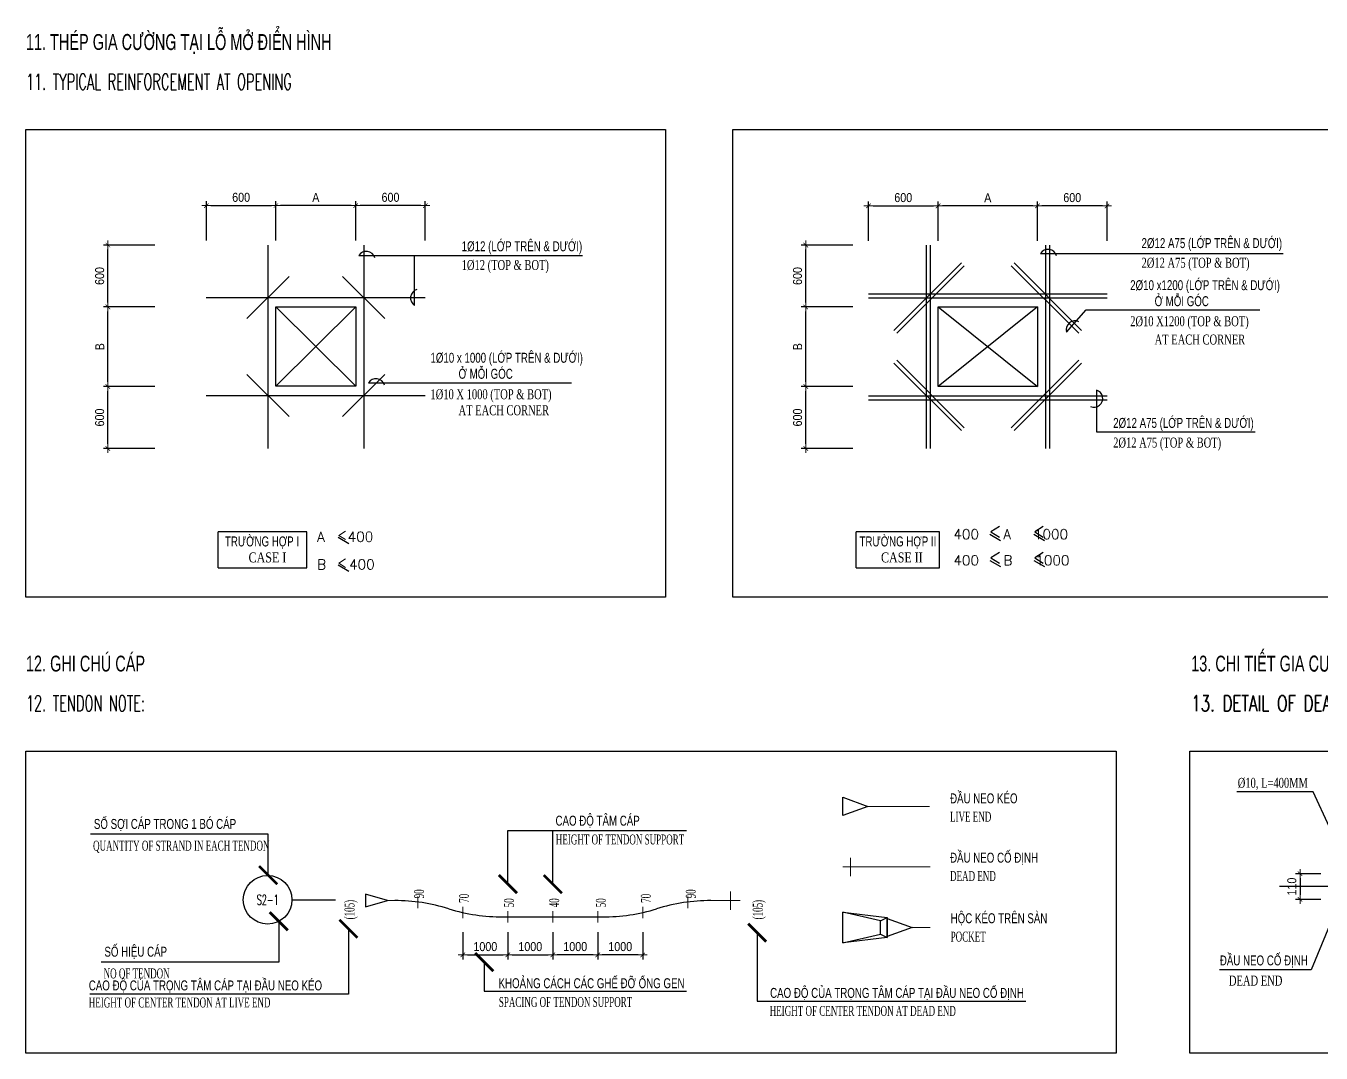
# Model space of a CAD drawing. Header units: millimetres. Extents: x 408913 to 1237273, y -191467 to -86666.
# Drawn here: x 1168160 to 1196826, y -182990 to -160260 of the extents above; entities that cross this region are included whole.
import ezdxf
from ezdxf.enums import TextEntityAlignment as Align

# ---------------------------------------------------------------- set-up
doc = ezdxf.new("R2010")
doc.units = ezdxf.units.MM
doc.header["$LTSCALE"] = 35
doc.header["$PDMODE"] = 3
for name, pattern in [('1TS04', [13.125, 6, -0.75, 0.375, -0.75, 5.25]), ('CENTER', [2, 1.25, -0.25, 0.25, -0.25]), ('HIDDEN', [9.525, 6.35, -3.175])]:
    doc.linetypes.add(name, pattern=pattern)
for name, color, linetype, lineweight in [('8.TEXT', 7, 'Continuous', 20), ('a.LEADER', 8, 'Continuous', 15), ('A11', 2, '1TS04', 9), ('NDC_S_DIM', 1, 'Continuous', 9)]:
    doc.layers.add(name, color=color, linetype=linetype, lineweight=lineweight)
for name, color, linetype in [('FREY_TENDON', 6, 'Continuous'), ('Hatch', 8, 'Continuous'), ('PT-HORI', 6, 'Continuous'), ('PT-VERT', 6, 'Continuous'), ('SP-Leader', 251, 'Continuous'), ('ST-H', 5, 'HIDDEN'), ('STEEL', 4, 'Continuous'), ('STLEA', 8, 'Continuous'), ('STSEC', 1, 'Continuous'), ('STTXT80', 7, 'Continuous'), ('TEXT', 4, 'Continuous'), ('Text25_vn', 7, 'Continuous'), ('TXT-ST2', 7, 'Continuous')]:
    doc.layers.add(name, color=color, linetype=linetype)
doc.styles.add('2F', font='')
doc.styles.add('Arial', font='arial.ttf', dxfattribs={"width": 0.6})
doc.styles.add('DIM', font='romans.shx', dxfattribs={"width": 0.55, "bigfont": 'vns.shx'})
doc.styles.add('NDC_ARIAL', font='arial.ttf', dxfattribs={"width": 0.85})
doc.styles.add('ROMANS', font='romans', dxfattribs={"width": 0.75, "bigfont": 'vns'})
doc.styles.add('T-NO', font='romans.shx', dxfattribs={"width": 0.8})
doc.styles.add('Vnsimili', font='vntimeh.shx', dxfattribs={"width": 0.7})
doc.styles.add('VNTIMEH', font='vntimeh.shx', dxfattribs={"width": 0.8, "bigfont": 'vns.shx'})
doc.styles.get('2F').set_extended_font_data('.VnArial NarrowH')
doc.dimstyles.new('A2_1-10', dxfattribs={"dimscale": 100, "dimtxt": 2, "dimasz": 1, "dimexe": 1, "dimexo": 0, "dimgap": 0.8, "dimtad": 1, "dimdec": 0, "dimlfac": 0.1, "dimdsep": 46, "dimtxsty": 'NDC_ARIAL', "dimblk": 'DIMMARK', "dimcen": 49999.938995, "dimdle": 1.5, "dimclrd": 1, "dimclre": 1, "dimclrt": 3, "dimadec": 0, "dimazin": 0, "dimtfac": 1, "dimtdec": 0, "dimtix": 1, "dimtmove": 2, "dimatfit": 3, "dimfxl": 1, "dimarcsym": 0})
doc.dimstyles.new('VSC 1-200', dxfattribs={"dimscale": 200, "dimtxt": 2, "dimasz": 1, "dimexe": 0.8, "dimexo": 1, "dimgap": 1, "dimtad": 1, "dimdec": 0, "dimzin": 0, "dimdsep": 46, "dimtxsty": 'DIM', "dimblk1": 'ARCHTICK', "dimblk2": 'ARCHTICK', "dimsah": 1, "dimcen": -0.2, "dimdle": 0.8, "dimclrd": 9, "dimclre": 9, "dimclrt": 2, "dimadec": 0, "dimazin": 0, "dimtfac": 1, "dimtdec": 0, "dimtmove": 0, "dimatfit": 3, "dimldrblk": 'ARCHTICK', "dimfxl": 4, "dimfxlon": 1, "dimtolj": 1, "dimtzin": 0, "dimarcsym": 0})

# ---------------------------------------------------------------- blocks, each defined once
blk = doc.blocks.new('DIMMARK')
at = {"layer": 'NDC_S_DIM', "color": 1}
blk.add_line((-1.5, 0), (1, 0), dxfattribs=at)
at = {"layer": 'NDC_S_DIM', "color": 2, "const_width": 0.15}
blk.add_lwpolyline([(-0.5, -0.5), (0.5, 0.5)], dxfattribs=at)
blk = doc.blocks.new('*D400')
at = {"layer": 'DEFPOINTS', "color": 0, "transparency": 16777216}
for p in [(1173693, -164236), (1172153, -165012), (1173693, -165012)]:
    blk.add_point(p, dxfattribs=at)
at = {"layer": 'NDC_S_DIM', "color": 1, "lineweight": -2, "transparency": 16777216}
for p, q in [((1172153, -165012), (1172153, -164136)), ((1172253, -164236), (1173593, -164236)), ((1173693, -165012), (1173693, -164136))]:
    blk.add_line(p, q, dxfattribs=at)
at = {"layer": 'NDC_S_DIM', "color": 1, "lineweight": -2, "transparency": 16777216, "xscale": 100, "yscale": 100, "zscale": 100, "rotation": 180}
blk.add_blockref('DIMMARK', (1172153, -164236), dxfattribs=at)
at = {"layer": 'NDC_S_DIM', "color": 1, "lineweight": -2, "transparency": 16777216, "xscale": 100, "yscale": 100, "zscale": 100}
blk.add_blockref('DIMMARK', (1173693, -164236), dxfattribs=at)
at = {"layer": 'NDC_S_DIM', "color": 3, "transparency": 16777216, "insert": (1172923, -164054), "char_height": 200, "attachment_point": 5, "style": 'NDC_ARIAL'}
blk.add_mtext('600', dxfattribs=at)
blk = doc.blocks.new('*D401')
at = {"layer": 'DEFPOINTS', "color": 0, "transparency": 16777216}
for p in [(1175459, -164236), (1175459, -165012), (1176999, -165012)]:
    blk.add_point(p, dxfattribs=at)
at = {"layer": 'NDC_S_DIM', "color": 1, "lineweight": -2, "transparency": 16777216}
for p, q in [((1175459, -165012), (1175459, -164136)), ((1176899, -164236), (1175559, -164236)), ((1176999, -165012), (1176999, -164136))]:
    blk.add_line(p, q, dxfattribs=at)
at = {"layer": 'NDC_S_DIM', "color": 1, "lineweight": -2, "transparency": 16777216, "xscale": 100, "yscale": 100, "zscale": 100, "rotation": 180}
blk.add_blockref('DIMMARK', (1175459, -164236), dxfattribs=at)
at = {"layer": 'NDC_S_DIM', "color": 1, "lineweight": -2, "transparency": 16777216, "xscale": 100, "yscale": 100, "zscale": 100}
blk.add_blockref('DIMMARK', (1176999, -164236), dxfattribs=at)
at = {"layer": 'NDC_S_DIM', "color": 3, "transparency": 16777216, "insert": (1176229, -164054), "char_height": 200, "attachment_point": 5, "style": 'NDC_ARIAL'}
blk.add_mtext('600', dxfattribs=at)
blk = doc.blocks.new('_ArchTick')
at = {"color": 0, "linetype": 'ByBlock', "const_width": 0.15}
blk.add_lwpolyline([(-0.5, -0.5), (0.5, 0.5)], dxfattribs=at)
blk = doc.blocks.new('*D449')
at = {"layer": 'DEFPOINTS', "color": 0, "transparency": 16777216}
for p in [(1178825, -180311), (1179821, -180311), (1179821, -180817)]:
    blk.add_point(p, dxfattribs=at)
at = {"layer": 'NDC_S_DIM', "color": 1, "lineweight": -2, "transparency": 16777216}
for p, q in [((1178825, -180311), (1178825, -180917)), ((1179821, -180311), (1179821, -180917)), ((1178925, -180817), (1179721, -180817))]:
    blk.add_line(p, q, dxfattribs=at)
at = {"layer": 'NDC_S_DIM', "color": 1, "lineweight": -2, "transparency": 16777216, "xscale": 100, "yscale": 100, "zscale": 100, "rotation": 180}
blk.add_blockref('DIMMARK', (1178825, -180817), dxfattribs=at)
at = {"layer": 'NDC_S_DIM', "color": 1, "lineweight": -2, "transparency": 16777216, "xscale": 100, "yscale": 100, "zscale": 100}
blk.add_blockref('DIMMARK', (1179821, -180817), dxfattribs=at)
at = {"layer": 'NDC_S_DIM', "color": 3, "transparency": 16777216, "insert": (1179323, -180634), "char_height": 200, "attachment_point": 5, "style": 'NDC_ARIAL'}
blk.add_mtext('1000', dxfattribs=at)
blk = doc.blocks.new('*D461')
at = {"layer": 'DEFPOINTS', "color": 0, "transparency": 16777216}
for p in [(1179821, -180311), (1180816, -180311), (1179821, -180817)]:
    blk.add_point(p, dxfattribs=at)
at = {"layer": 'NDC_S_DIM', "color": 1, "lineweight": -2, "transparency": 16777216}
for p, q in [((1179821, -180311), (1179821, -180917)), ((1180816, -180311), (1180816, -180917)), ((1180716, -180817), (1179921, -180817))]:
    blk.add_line(p, q, dxfattribs=at)
at = {"layer": 'NDC_S_DIM', "color": 1, "lineweight": -2, "transparency": 16777216, "xscale": 100, "yscale": 100, "zscale": 100, "rotation": 180}
blk.add_blockref('DIMMARK', (1179821, -180817), dxfattribs=at)
at = {"layer": 'NDC_S_DIM', "color": 1, "lineweight": -2, "transparency": 16777216, "xscale": 100, "yscale": 100, "zscale": 100}
blk.add_blockref('DIMMARK', (1180816, -180817), dxfattribs=at)
at = {"layer": 'NDC_S_DIM', "color": 3, "transparency": 16777216, "insert": (1180318, -180634), "char_height": 200, "attachment_point": 5, "style": 'NDC_ARIAL'}
blk.add_mtext('1000', dxfattribs=at)
blk = doc.blocks.new('*D462')
at = {"layer": 'DEFPOINTS', "color": 0, "transparency": 16777216}
for p in [(1177830, -180311), (1178825, -180311), (1178825, -180817)]:
    blk.add_point(p, dxfattribs=at)
at = {"layer": 'NDC_S_DIM', "color": 1, "lineweight": -2, "transparency": 16777216}
for p, q in [((1177830, -180311), (1177830, -180917)), ((1178825, -180311), (1178825, -180917)), ((1177930, -180817), (1178725, -180817))]:
    blk.add_line(p, q, dxfattribs=at)
at = {"layer": 'NDC_S_DIM', "color": 1, "lineweight": -2, "transparency": 16777216, "xscale": 100, "yscale": 100, "zscale": 100, "rotation": 180}
blk.add_blockref('DIMMARK', (1177830, -180817), dxfattribs=at)
at = {"layer": 'NDC_S_DIM', "color": 1, "lineweight": -2, "transparency": 16777216, "xscale": 100, "yscale": 100, "zscale": 100}
blk.add_blockref('DIMMARK', (1178825, -180817), dxfattribs=at)
at = {"layer": 'NDC_S_DIM', "color": 3, "transparency": 16777216, "insert": (1178328, -180634), "char_height": 200, "attachment_point": 5, "style": 'NDC_ARIAL'}
blk.add_mtext('1000', dxfattribs=at)
blk = doc.blocks.new('*D463')
at = {"layer": 'DEFPOINTS', "color": 0, "transparency": 16777216}
for p in [(1180816, -180311), (1181811, -180311), (1180816, -180817)]:
    blk.add_point(p, dxfattribs=at)
at = {"layer": 'NDC_S_DIM', "color": 1, "lineweight": -2, "transparency": 16777216}
for p, q in [((1180816, -180311), (1180816, -180917)), ((1181811, -180311), (1181811, -180917)), ((1181711, -180817), (1180916, -180817))]:
    blk.add_line(p, q, dxfattribs=at)
at = {"layer": 'NDC_S_DIM', "color": 1, "lineweight": -2, "transparency": 16777216, "xscale": 100, "yscale": 100, "zscale": 100, "rotation": 180}
blk.add_blockref('DIMMARK', (1180816, -180817), dxfattribs=at)
at = {"layer": 'NDC_S_DIM', "color": 1, "lineweight": -2, "transparency": 16777216, "xscale": 100, "yscale": 100, "zscale": 100}
blk.add_blockref('DIMMARK', (1181811, -180817), dxfattribs=at)
at = {"layer": 'NDC_S_DIM', "color": 3, "transparency": 16777216, "insert": (1181314, -180634), "char_height": 200, "attachment_point": 5, "style": 'NDC_ARIAL'}
blk.add_mtext('1000', dxfattribs=at)
blk = doc.blocks.new('*D528')
at = {"layer": 'DEFPOINTS', "color": 0, "transparency": 16777216}
for p in [(1173693, -164236), (1173693, -165012), (1175459, -165012)]:
    blk.add_point(p, dxfattribs=at)
at = {"layer": 'NDC_S_DIM', "color": 1, "lineweight": -2, "transparency": 16777216}
for p, q in [((1173693, -165012), (1173693, -164136)), ((1175359, -164236), (1173793, -164236)), ((1175459, -165012), (1175459, -164136))]:
    blk.add_line(p, q, dxfattribs=at)
at = {"layer": 'NDC_S_DIM', "color": 1, "lineweight": -2, "transparency": 16777216, "xscale": 100, "yscale": 100, "zscale": 100, "rotation": 180}
blk.add_blockref('DIMMARK', (1173693, -164236), dxfattribs=at)
at = {"layer": 'NDC_S_DIM', "color": 1, "lineweight": -2, "transparency": 16777216, "xscale": 100, "yscale": 100, "zscale": 100}
blk.add_blockref('DIMMARK', (1175459, -164236), dxfattribs=at)
at = {"layer": 'NDC_S_DIM', "color": 3, "transparency": 16777216, "insert": (1174576, -164056), "char_height": 200, "attachment_point": 5, "style": 'NDC_ARIAL'}
blk.add_mtext('A', dxfattribs=at)
blk = doc.blocks.new('*D529')
at = {"layer": 'DEFPOINTS', "color": 0, "transparency": 16777216}
for p in [(1169974, -168239), (1171015, -168239), (1171015, -169610)]:
    blk.add_point(p, dxfattribs=at)
at = {"layer": 'NDC_S_DIM', "color": 1, "lineweight": -2, "transparency": 16777216}
for p, q in [((1171015, -168239), (1169874, -168239)), ((1169974, -169510), (1169974, -168339)), ((1171015, -169610), (1169874, -169610))]:
    blk.add_line(p, q, dxfattribs=at)
at = {"layer": 'NDC_S_DIM', "color": 1, "lineweight": -2, "transparency": 16777216, "xscale": 100, "yscale": 100, "zscale": 100}
for p, rotation in [((1169974, -168239), 90), ((1169974, -169610), 270)]:
    blk.add_blockref('DIMMARK', p, dxfattribs=dict(at, rotation=rotation))
at = {"layer": 'NDC_S_DIM', "color": 3, "transparency": 16777216, "insert": (1169792, -168925), "char_height": 200, "attachment_point": 5, "rotation": 90, "style": 'NDC_ARIAL'}
blk.add_mtext('600', dxfattribs=at)
blk = doc.blocks.new('*D530')
at = {"layer": 'DEFPOINTS', "color": 0, "transparency": 16777216}
for p in [(1169974, -166479), (1171015, -166479), (1171015, -168239)]:
    blk.add_point(p, dxfattribs=at)
at = {"layer": 'NDC_S_DIM', "color": 1, "lineweight": -2, "transparency": 16777216}
for p, q in [((1171015, -166479), (1169874, -166479)), ((1169974, -168139), (1169974, -166579)), ((1171015, -168239), (1169874, -168239))]:
    blk.add_line(p, q, dxfattribs=at)
at = {"layer": 'NDC_S_DIM', "color": 1, "lineweight": -2, "transparency": 16777216, "xscale": 100, "yscale": 100, "zscale": 100}
for p, rotation in [((1169974, -166479), 90), ((1169974, -168239), 270)]:
    blk.add_blockref('DIMMARK', p, dxfattribs=dict(at, rotation=rotation))
at = {"layer": 'NDC_S_DIM', "color": 3, "transparency": 16777216, "insert": (1169794, -167359), "char_height": 200, "attachment_point": 5, "rotation": 90, "style": 'NDC_ARIAL'}
blk.add_mtext('B', dxfattribs=at)
blk = doc.blocks.new('*D531')
at = {"layer": 'DEFPOINTS', "color": 0, "transparency": 16777216}
for p in [(1169974, -165109), (1171015, -165109), (1171015, -166479)]:
    blk.add_point(p, dxfattribs=at)
at = {"layer": 'NDC_S_DIM', "color": 1, "lineweight": -2, "transparency": 16777216}
for p, q in [((1171015, -165109), (1169874, -165109)), ((1169974, -166379), (1169974, -165209)), ((1171015, -166479), (1169874, -166479))]:
    blk.add_line(p, q, dxfattribs=at)
at = {"layer": 'NDC_S_DIM', "color": 1, "lineweight": -2, "transparency": 16777216, "xscale": 100, "yscale": 100, "zscale": 100}
for p, rotation in [((1169974, -165109), 90), ((1169974, -166479), 270)]:
    blk.add_blockref('DIMMARK', p, dxfattribs=dict(at, rotation=rotation))
at = {"layer": 'NDC_S_DIM', "color": 3, "transparency": 16777216, "insert": (1169792, -165794), "char_height": 200, "attachment_point": 5, "rotation": 90, "style": 'NDC_ARIAL'}
blk.add_mtext('600', dxfattribs=at)
blk = doc.blocks.new('*D532')
at = {"layer": 'DEFPOINTS', "color": 0, "transparency": 16777216}
for p in [(1188348, -164243), (1186808, -165019), (1188348, -165019)]:
    blk.add_point(p, dxfattribs=at)
at = {"layer": 'NDC_S_DIM', "color": 1, "lineweight": -2, "transparency": 16777216}
for p, q in [((1186808, -165019), (1186808, -164143)), ((1186908, -164243), (1188248, -164243)), ((1188348, -165019), (1188348, -164143))]:
    blk.add_line(p, q, dxfattribs=at)
at = {"layer": 'NDC_S_DIM', "color": 1, "lineweight": -2, "transparency": 16777216, "xscale": 100, "yscale": 100, "zscale": 100, "rotation": 180}
blk.add_blockref('DIMMARK', (1186808, -164243), dxfattribs=at)
at = {"layer": 'NDC_S_DIM', "color": 1, "lineweight": -2, "transparency": 16777216, "xscale": 100, "yscale": 100, "zscale": 100}
blk.add_blockref('DIMMARK', (1188348, -164243), dxfattribs=at)
at = {"layer": 'NDC_S_DIM', "color": 3, "transparency": 16777216, "insert": (1187578, -164060), "char_height": 200, "attachment_point": 5, "style": 'NDC_ARIAL'}
blk.add_mtext('600', dxfattribs=at)
blk = doc.blocks.new('*D533')
at = {"layer": 'DEFPOINTS', "color": 0, "transparency": 16777216}
for p in [(1190548, -164243), (1190548, -165019), (1192088, -165019)]:
    blk.add_point(p, dxfattribs=at)
at = {"layer": 'NDC_S_DIM', "color": 1, "lineweight": -2, "transparency": 16777216}
for p, q in [((1190548, -165019), (1190548, -164143)), ((1191988, -164243), (1190648, -164243)), ((1192088, -165019), (1192088, -164143))]:
    blk.add_line(p, q, dxfattribs=at)
at = {"layer": 'NDC_S_DIM', "color": 1, "lineweight": -2, "transparency": 16777216, "xscale": 100, "yscale": 100, "zscale": 100, "rotation": 180}
blk.add_blockref('DIMMARK', (1190548, -164243), dxfattribs=at)
at = {"layer": 'NDC_S_DIM', "color": 1, "lineweight": -2, "transparency": 16777216, "xscale": 100, "yscale": 100, "zscale": 100}
blk.add_blockref('DIMMARK', (1192088, -164243), dxfattribs=at)
at = {"layer": 'NDC_S_DIM', "color": 3, "transparency": 16777216, "insert": (1191318, -164060), "char_height": 200, "attachment_point": 5, "style": 'NDC_ARIAL'}
blk.add_mtext('600', dxfattribs=at)
blk = doc.blocks.new('*D534')
at = {"layer": 'DEFPOINTS', "color": 0, "transparency": 16777216}
for p in [(1188348, -164243), (1188348, -165019), (1190548, -165019)]:
    blk.add_point(p, dxfattribs=at)
at = {"layer": 'NDC_S_DIM', "color": 1, "lineweight": -2, "transparency": 16777216}
for p, q in [((1188348, -165019), (1188348, -164143)), ((1190448, -164243), (1188448, -164243)), ((1190548, -165019), (1190548, -164143))]:
    blk.add_line(p, q, dxfattribs=at)
at = {"layer": 'NDC_S_DIM', "color": 1, "lineweight": -2, "transparency": 16777216, "xscale": 100, "yscale": 100, "zscale": 100, "rotation": 180}
blk.add_blockref('DIMMARK', (1188348, -164243), dxfattribs=at)
at = {"layer": 'NDC_S_DIM', "color": 1, "lineweight": -2, "transparency": 16777216, "xscale": 100, "yscale": 100, "zscale": 100}
blk.add_blockref('DIMMARK', (1190548, -164243), dxfattribs=at)
at = {"layer": 'NDC_S_DIM', "color": 3, "transparency": 16777216, "insert": (1189448, -164063), "char_height": 200, "attachment_point": 5, "style": 'NDC_ARIAL'}
blk.add_mtext('A', dxfattribs=at)
blk = doc.blocks.new('*D535')
at = {"layer": 'DEFPOINTS', "color": 0, "transparency": 16777216}
for p in [(1185420, -168239), (1186461, -168239), (1186461, -169610)]:
    blk.add_point(p, dxfattribs=at)
at = {"layer": 'NDC_S_DIM', "color": 1, "lineweight": -2, "transparency": 16777216}
for p, q in [((1186461, -168239), (1185320, -168239)), ((1185420, -169510), (1185420, -168339)), ((1186461, -169610), (1185320, -169610))]:
    blk.add_line(p, q, dxfattribs=at)
at = {"layer": 'NDC_S_DIM', "color": 1, "lineweight": -2, "transparency": 16777216, "xscale": 100, "yscale": 100, "zscale": 100}
for p, rotation in [((1185420, -168239), 90), ((1185420, -169610), 270)]:
    blk.add_blockref('DIMMARK', p, dxfattribs=dict(at, rotation=rotation))
at = {"layer": 'NDC_S_DIM', "color": 3, "transparency": 16777216, "insert": (1185238, -168925), "char_height": 200, "attachment_point": 5, "rotation": 90, "style": 'NDC_ARIAL'}
blk.add_mtext('600', dxfattribs=at)
blk = doc.blocks.new('*D536')
at = {"layer": 'DEFPOINTS', "color": 0, "transparency": 16777216}
for p in [(1185420, -166479), (1186461, -166479), (1186461, -168239)]:
    blk.add_point(p, dxfattribs=at)
at = {"layer": 'NDC_S_DIM', "color": 1, "lineweight": -2, "transparency": 16777216}
for p, q in [((1186461, -166479), (1185320, -166479)), ((1185420, -168139), (1185420, -166579)), ((1186461, -168239), (1185320, -168239))]:
    blk.add_line(p, q, dxfattribs=at)
at = {"layer": 'NDC_S_DIM', "color": 1, "lineweight": -2, "transparency": 16777216, "xscale": 100, "yscale": 100, "zscale": 100}
for p, rotation in [((1185420, -166479), 90), ((1185420, -168239), 270)]:
    blk.add_blockref('DIMMARK', p, dxfattribs=dict(at, rotation=rotation))
at = {"layer": 'NDC_S_DIM', "color": 3, "transparency": 16777216, "insert": (1185240, -167359), "char_height": 200, "attachment_point": 5, "rotation": 90, "style": 'NDC_ARIAL'}
blk.add_mtext('B', dxfattribs=at)
blk = doc.blocks.new('*D537')
at = {"layer": 'DEFPOINTS', "color": 0, "transparency": 16777216}
for p in [(1185420, -165109), (1186461, -165109), (1186461, -166479)]:
    blk.add_point(p, dxfattribs=at)
at = {"layer": 'NDC_S_DIM', "color": 1, "lineweight": -2, "transparency": 16777216}
for p, q in [((1186461, -165109), (1185320, -165109)), ((1185420, -166379), (1185420, -165209)), ((1186461, -166479), (1185320, -166479))]:
    blk.add_line(p, q, dxfattribs=at)
at = {"layer": 'NDC_S_DIM', "color": 1, "lineweight": -2, "transparency": 16777216, "xscale": 100, "yscale": 100, "zscale": 100}
for p, rotation in [((1185420, -165109), 90), ((1185420, -166479), 270)]:
    blk.add_blockref('DIMMARK', p, dxfattribs=dict(at, rotation=rotation))
at = {"layer": 'NDC_S_DIM', "color": 3, "transparency": 16777216, "insert": (1185238, -165794), "char_height": 200, "attachment_point": 5, "rotation": 90, "style": 'NDC_ARIAL'}
blk.add_mtext('600', dxfattribs=at)
blk = doc.blocks.new('*D456')
at = {"layer": 'DEFPOINTS', "color": 0, "transparency": 16777216}
for p in [(1196821, -179021), (1196360, -179589), (1196821, -179589)]:
    blk.add_point(p, dxfattribs=at)
at = {"layer": 'NDC_S_DIM', "color": 1, "lineweight": -2, "transparency": 16777216}
for p, q in [((1196821, -179021), (1196260, -179021)), ((1196360, -179121), (1196360, -179489)), ((1196821, -179589), (1196260, -179589))]:
    blk.add_line(p, q, dxfattribs=at)
at = {"layer": 'NDC_S_DIM', "color": 1, "lineweight": -2, "transparency": 16777216, "xscale": 100, "yscale": 100, "zscale": 100}
for p, rotation in [((1196360, -179021), 90), ((1196360, -179589), 270)]:
    blk.add_blockref('DIMMARK', p, dxfattribs=dict(at, rotation=rotation))
at = {"layer": 'NDC_S_DIM', "color": 3, "transparency": 16777216, "insert": (1196178, -179305), "char_height": 200, "attachment_point": 5, "rotation": 90, "style": 'NDC_ARIAL'}
blk.add_mtext('110', dxfattribs=at)

msp = doc.modelspace()

# ---------------------------------------------------------------- linework, layer by layer
at = {"color": 251, "linetype": 'CENTER', "ltscale": 0.03}
msp.add_line((1195903.9, -179292.5), (1203792.8, -179292.5), dxfattribs=at)
at = {"layer": 'a.LEADER', "color": 4, "ltscale": 2}
msp.add_line((1186792.9, -177530.8, 91.7), (1188160.2, -177530.8, 91.7), dxfattribs=at)
at = {"layer": 'a.LEADER', "color": 4, "ltscale": 2, "extrusion": (-0.037273, 1.4712e-13, 0.999305)}
for p, q in [((1186241.9, -178871.2, 91.7), (1188174.4, -178871.2, 146.4)), ((1187773.5, -180211.6, 76.4), (1188174.4, -180211.6, 92.7))]:
    msp.add_line(p, q, dxfattribs=at)
at = {"layer": 'a.LEADER', "color": 4, "ltscale": 150, "extrusion": (-0.037273, 1.4712e-13, 0.999305)}
msp.add_line((1186409.1, -179072.4, 59.6), (1186409.1, -178670, 59.6), dxfattribs=at)
at = {"layer": 'a.LEADER', "color": 4}
msp.add_line((1183750.7, -179410.8), (1183750.7, -179820.4), dxfattribs=at)
at = {"layer": 'a.LEADER', "color": 4, "linetype": 'Continuous'}
for p, q in [((1176159.3, -179615.6), (1176321.5, -179615.6)), ((1183967.2, -179615.6), (1183319.8, -179615.6))]:
    msp.add_line(p, q, dxfattribs=at)
at = {"layer": 'a.LEADER', "linetype": 'Continuous'}
for p, q in [((1176834.7, -179779.3), (1176834.7, -179527.8)), ((1182806.6, -179779.3), (1182806.6, -179527.8)), ((1177830, -180004.1), (1177830, -179752.6)), ((1178825.3, -180103.1), (1178825.3, -179851.6)), ((1179820.7, -180103.1), (1179820.7, -179851.6)), ((1180816, -180103.1), (1180816, -179851.6)), ((1181811.3, -180004.1), (1181811.3, -179752.6))]:
    msp.add_line(p, q, dxfattribs=at)
at = {"layer": 'FREY_TENDON', "color": 4, "ltscale": 150, "elevation": 91.7}
for points in [[(1186241.9, -177329.6), (1186792.9, -177530.8), (1186241.9, -177732)], [(1187222.5, -180010.4), (1187773.5, -180211.6), (1187222.5, -180412.8)]]:
    msp.add_lwpolyline(points, close=True, dxfattribs=at)
at = {"layer": 'PT-HORI', "color": 4, "linetype": 'Continuous'}
msp.add_line((1178722.9, -179977.3), (1180918.4, -179977.3), dxfattribs=at)
for centre, start, end in [((1176321.5, -183691.8), 72.86861, 90), ((1183319.8, -183691.8), 90, 107.13139), ((1178722.9, -175901.1), 252.86861, 270), ((1180918.4, -175901.1), 270, 287.13139)]:
    msp.add_arc(centre, 4076.2, start, end, dxfattribs=at)
at = {"layer": 'PT-VERT', "color": 4}
msp.add_lwpolyline([(1175674.1, -179474.3), (1175674.1, -179756.9), (1176159.3, -179615.6)], close=True, dxfattribs=at)
at = {"layer": 'SP-Leader', "color": 6}
for p, q in [((1187071.6, -180061.4, 91.7), (1187222.5, -179992.9, 91.7)), ((1187071.6, -180361.8, 91.7), (1187222.5, -180430.3, 91.7))]:
    msp.add_line(p, q, dxfattribs=at)
at = {"layer": 'SP-Leader', "color": 6, "elevation": 91.7}
msp.add_lwpolyline([(1187222.5, -180430.3), (1186241.9, -180551), (1186241.9, -179872.2), (1187222.5, -179992.9)], close=True, dxfattribs=at)
msp.add_lwpolyline([(1186241.9, -180551), (1187071.6, -180361.8), (1187071.6, -180061.4), (1186241.9, -179872.2)], dxfattribs=at)
at = {"layer": 'ST-H', "color": 4, "linetype": 'Continuous'}
for p, q in [((1173516.9, -165108.6), (1173516.9, -169609.8)), ((1175635.5, -165108.6), (1175635.5, -169609.8)), ((1188083.6, -165108.6), (1188083.6, -169609.8)), ((1188171.6, -165108.6), (1188171.6, -169609.8)), ((1190723.6, -165108.6), (1190723.6, -169609.8)), ((1190811.6, -165108.6), (1190811.6, -169609.8)), ((1188865.2, -165503.4), (1187371.8, -166996.8)), ((1188927.4, -165565.7), (1187434, -167059.1)), ((1189967.7, -165565.7), (1191461.1, -167059.1)), ((1190030, -165503.4), (1191523.4, -166996.8)), ((1173982.6, -165801.5), (1173051.2, -166732.8)), ((1175169.8, -165801.5), (1176101.1, -166732.8)), ((1186807.6, -166185.7), (1192087.6, -166185.7)), ((1172152.9, -166267.1), (1176999.5, -166267.1)), ((1186807.6, -166273.7), (1192087.6, -166273.7)), ((1188927.4, -169152.8), (1187434, -167659.4)), ((1189967.7, -169152.8), (1191461.1, -167659.4)), ((1173982.6, -168903.8), (1173051.2, -167972.5)), ((1175169.8, -168903.8), (1176101.1, -167972.5)), ((1188865.2, -169215), (1187371.8, -167721.6)), ((1190030, -169215), (1191523.4, -167721.6)), ((1172152.9, -168438.2), (1176999.5, -168438.2)), ((1186807.6, -168444.7), (1192087.6, -168444.7)), ((1186807.6, -168532.7), (1192087.6, -168532.7))]:
    msp.add_line(p, q, dxfattribs=at)
at = {"layer": 'STEEL', "color": 6, "ltscale": 200}
msp.add_line((1174048.3, -179597.8), (1175014.1, -179597.8), dxfattribs=at)
at = {"layer": 'STEEL', "color": 8, "linetype": 'ByBlock', "ltscale": 600}
for points in [[(1168159.5, -162550.6), (1182317.8, -162550.6), (1182317.8, -172901.3), (1168159.5, -172901.3)], [(1183802.2, -162550.6), (1197758.7, -162550.6), (1197758.7, -172901.3), (1183802.2, -172901.3)], [(1168159.5, -176305.6), (1192287.6, -176305.6), (1192287.6, -182989.8), (1168159.5, -182989.8)], [(1193920.6, -176305.6), (1216164.2, -176305.6), (1216164.2, -182989.8), (1193920.6, -182989.8)]]:
    msp.add_lwpolyline(points, close=True, dxfattribs=at)
at = {"layer": 'STEEL', "color": 6, "ltscale": 200}
msp.add_circle((1173510.1, -179597.8), 538.3, dxfattribs=at)
at = {"layer": 'STLEA', "color": 8}
for p, q in [((1175525.6, -165339.5), (1180480.5, -165339.5)), ((1176763, -166447.9), (1176763, -165339.5)), ((1190613.7, -165296.6), (1195983.3, -165296.6)), ((1173692.9, -166472.7), (1175459.5, -168232.7)), ((1175459.5, -166472.7), (1173692.9, -168232.7)), ((1190547.6, -166479.2), (1188347.6, -168239.2)), ((1188347.6, -166479.2), (1190547.6, -168239.2)), ((1191191.8, -167037.6), (1191627.6, -166545.3)), ((1191627.6, -166545.3), (1195471.6, -166545.3)), ((1175738.5, -168159.2), (1180236.3, -168159.2)), ((1191851.3, -168318.5), (1191851.3, -169245.2)), ((1191851.3, -169245.2), (1195366.4, -169245.2))]:
    msp.add_line(p, q, dxfattribs=at)
at = {"layer": 'STLEA'}
for p, q in [((1174380.3, -171451.7), (1172411.3, -171451.7)), ((1172411.3, -172249.9), (1172411.3, -171451.7)), ((1174380.3, -172249.9), (1174380.3, -171451.7)), ((1188377, -171451.7), (1186536.2, -171451.7)), ((1186536.2, -172249.9), (1186536.2, -171451.7)), ((1188377, -172249.9), (1188377, -171451.7)), ((1172411.3, -172249.9), (1174380.3, -172249.9)), ((1186536.2, -172249.9), (1188377, -172249.9))]:
    msp.add_line(p, q, dxfattribs=at)
at = {"layer": 'STLEA', "color": 8}
for centre, radius, start, end in [((1175691.9, -165447.6), 198.3, 16.63794, 146.98142), ((1190780, -165404.7), 198.3, 16.63794, 146.98142), ((1176871, -166281.6), 198.3, 106.63794, 236.98142), ((1191382.9, -166984.7), 198.3, 65.12256, 195.46604), ((1175904.8, -168267.3), 198.3, 16.63794, 146.98142), ((1191798.8, -168505.7), 194.4, 247.16061, 74.33673)]:
    msp.add_arc(centre, radius, start, end, dxfattribs=at)
at = {"layer": 'STSEC', "color": 2}
for points in [[(1175459.5, -168232.7), (1173692.9, -168232.7), (1173692.9, -166472.7), (1175459.5, -166472.7)], [(1190547.6, -168239.2), (1188347.6, -168239.2), (1188347.6, -166479.2), (1190547.6, -166479.2)]]:
    msp.add_lwpolyline(points, close=True, dxfattribs=at)
at = {"layer": 'STTXT80'}
for p, q in [((1175073.2, -171574.3), (1175309.6, -171710.7)), ((1189495.9, -171510.2), (1189732.4, -171646.5)), ((1190466.3, -171510.2), (1190702.8, -171646.5)), ((1175073.2, -172187.6), (1175309.6, -172323.9)), ((1189495.9, -172087.5), (1189732.4, -172223.8)), ((1190466.3, -172087.5), (1190702.8, -172223.8))]:
    msp.add_line(p, q, dxfattribs=at)

# ---------------------------------------------------------------- texts
at = {"color": 2, "style": 'ROMANS'}
for s, width, p in [('11. TYPICAL REINFORCEMENT AT OPENING', 0.6, (1168159.5, -161670.6)), ('12. TENDON NOTE:', 0.6, (1168159.5, -175425.6)), ('13. DETAIL OF DEAD END IN BEAM', 0.7, (1193949.6, -175425.6))]:
    msp.add_text(s, height=350, dxfattribs=dict(at, width=width)).set_placement(p)
at = {"layer": '8.TEXT', "color": 2, "style": 'Vnsimili', "width": 0.6}
for s, p in [('LIVE END', (1188613, -177868.9)), ('QUANTITY of strand in each tendon', (1169646.1, -178509.7)), ('HEIGHT OF TENDON SUPPORT', (1179887.7, -178372.5)), ('DEAD END', (1188613, -179181.4)), ('pocket', (1188627.2, -180521.8, 54.7)), ('NO OF TENDON', (1169879.3, -181337.2)), ('height of center tendon at live end', (1169551.2, -181980)), ('spacing OF TENDON SUPPORT', (1178626.7, -181969.1)), ('height of center tendon at dead end', (1184622.2, -182166.3))]:
    msp.add_text(s, height=220, dxfattribs=at).set_placement(p)
at = {"layer": '8.TEXT', "color": 7, "style": 'Vnsimili', "width": 0.6}
for s, p in [('90', (1176970.3, -179565.8)), ('90', (1182985.3, -179565.8)), ('(105)', (1175431.1, -180031.4)), ('70', (1177965.6, -179664.8)), ('50', (1178960.9, -179763.8)), ('40', (1179961.6, -179764.6)), ('50', (1180994.7, -179763.8)), ('70', (1181990, -179664.8)), ('(105)', (1184467.4, -180032))]:
    msp.add_text(s, height=220, rotation=90, dxfattribs=at).set_placement(p)
at = {"layer": '8.TEXT', "color": 7, "linetype": 'Continuous', "style": 'T-NO', "width": 0.6}
msp.add_text('S2-1', height=220, dxfattribs=at).set_placement((1173510.1, -179597.8), align=Align.MIDDLE)
at = {"layer": 'STTXT80', "color": 7, "style": 'ROMANS'}
for s, height, p in [('400   A   1000', 220, (1188687.6, -171618.7)), ('<', 276.6, (1189468.3, -171573.2)), ('<', 276.6, (1190438.7, -171573.2)), ('A   400', 220, (1174605.7, -171673.4)), ('<', 220, (1175045.6, -171628)), ('400   B   1000', 220, (1188687.6, -172196)), ('<', 276.6, (1189468.3, -172150.5)), ('<', 276.6, (1190438.7, -172150.5)), ('B   400', 220, (1174605.7, -172286.7)), ('<', 220, (1175045.6, -172241.2))]:
    msp.add_text(s, height=height, dxfattribs=at).set_placement(p)
at = {"layer": 'TEXT', "color": 7, "linetype": 'Continuous', "style": '2F', "width": 0.8}
for s, p in [('11. thÐp gia c\xadêng t¹i lç më ®iÓn h×nh', (1168158.6, -160790.6)), ('12. GHI CHÚ CÁP', (1168159.5, -174545.6)), ('13. chi tiÕt gia c\xadêng ®Çu neo chÕt trong dÇm', (1193949.6, -174545.6))]:
    msp.add_text(s, height=350, dxfattribs=at).set_placement(p)
at = {"layer": 'TEXT', "color": 0, "style": 'Arial', "width": 0.7}
for s, p in [('1%%C12 (LỚP TRÊN & DƯỚI)', (1177804, -165246)), ('2%%C12 A75 (LỚP TRÊN & DƯỚI)', (1192851.3, -165176.4)), ('2%%C10 x1200 (LỚP TRÊN & DƯỚI)', (1192600.2, -166107)), ('Ở MỖI GÓC', (1193141.6, -166461.2)), ('1%%C10 x 1000 (LỚP TRÊN & DƯỚI)', (1177113.2, -167713.3)), ('Ở MỖI GÓC', (1177735.6, -168068)), ('2%%C12 A75 (LỚP TRÊN & DƯỚI)', (1192223.4, -169155)), ('TRƯỜNG HỢP I', (1172565.2, -171777.7)), ('TRƯỜNG HỢP II', (1186609.2, -171777.7)), ('ĐẦU NEO KÉO', (1188613, -177463.1)), ('CAO ĐỘ TÂM CÁP', (1179881.4, -177957.1)), ('SỐ SỢI CÁP TRONG 1 BÓ CÁP', (1169664, -178028.8)), ('ĐẦU NEO CỐ ĐỊNH', (1188613, -178775.5)), ('HỘC KÉO TRÊN SÀN', (1188627.2, -180115.9, 54.7)), ('SỐ HIỆU CÁP', (1169897.3, -180856.4)), ('ĐẦU NEO CỐ ĐỊNH', (1194584, -181049.2, 2.5)), ('CAO ĐỘ CỦA TRỌNG TÂM CÁP TẠI ĐẦU NEO KÉO', (1169551.2, -181602.4)), ('KHOẢNG CÁCH CÁC GHẾ ĐỠ ỐNG GEN', (1178620.4, -181553.7)), ('CAO ĐỘ CỦA TRỌNG TÂM CÁP TẠI ĐẦU NEO CỐ ĐỊNH', (1184630.6, -181768))]:
    msp.add_text(s, height=220, dxfattribs=at).set_placement(p)
at = {"layer": 'Text25_vn', "color": 2, "style": 'VNTIMEH', "width": 0.8}
for s, p in [('CASE I', (1173088.4, -172131.4)), ('CASE II', (1187085.2, -172131.4))]:
    msp.add_text(s, height=220, dxfattribs=at).set_placement(p)
at = {"layer": 'TXT-ST2', "color": 2, "style": 'VNTIMEH', "width": 0.7}
for s, p in [('2%%C12 a75 (TOP & BOT)', (1192851.3, -165610.7)), ('1%%C12 (TOP & BOT)', (1177804, -165660.2)), ('2%%C10 x1200 (TOP & BOT)', (1192600.2, -166904.3)), ('AT EACH CORNER', (1193141.6, -167309.5)), ('1%%C10 x 1000 (TOP & BOT)', (1177113.2, -168520.1)), ('AT EACH CORNER', (1177735.6, -168874.8)), ('2%%C12 a75 (TOP & BOT)', (1192223.4, -169589.4)), ('DEAD END', (1194785.9, -181495.8, 2.5))]:
    msp.add_text(s, height=220, dxfattribs=at).set_placement(p)
at = {"layer": 'TXT-ST2', "style": 'VNTIMEH', "width": 0.7}
msp.add_text('%%C10, l=400mm', height=220, dxfattribs=at).set_placement((1194980.2, -177119.3, 2.5))

# ---------------------------------------------------------------- dimensions: what is measured, and where the dimension line sits
at = {"layer": 'NDC_S_DIM'}
for base, p1, p2, text, picture, middle in [((1173692.9, -164236), (1172152.9, -165012.2), (1173692.9, -165012.2), '600', '*D400', (1172922.9, -164053.9)), ((1188347.6, -164242.6), (1186807.6, -165018.8), (1188347.6, -165018.8), '600', '*D532', (1187577.6, -164060.5)), ((1178825.3, -180816.5), (1177830, -180310.9), (1178825.3, -180310.9), '1000', '*D462', (1178327.7, -180634.4)), ((1179820.7, -180816.5), (1178825.3, -180310.9), (1179820.7, -180310.9), '1000', '*D449', (1179323, -180634.4))]:
    dim = msp.add_linear_dim(base=base, p1=p1, p2=p2, text=text, dimstyle='A2_1-10', dxfattribs=at)
    dim.commit()
    dim.dimension.update_dxf_attribs({"geometry": picture, "text_midpoint": middle})
for base, p1, p2, angle, text, picture, middle in [((1173692.9, -164236), (1175459.5, -165012.2), (1173692.9, -165012.2), 180, 'A', '*D528', (1174576.2, -164056)), ((1175459.5, -164236), (1176999.5, -165012.2), (1175459.5, -165012.2), 180, '600', '*D401', (1176229.5, -164053.9)), ((1188347.6, -164242.6), (1190547.6, -165018.8), (1188347.6, -165018.8), 180, 'A', '*D534', (1189447.6, -164062.6)), ((1190547.6, -164242.6), (1192087.6, -165018.8), (1190547.6, -165018.8), 180, '600', '*D533', (1191317.6, -164060.5)), ((1169974.2, -165108.6), (1171015, -166479.2), (1171015, -165108.6), 90, '600', '*D531', (1169792.1, -165793.9)), ((1185420.3, -165108.6), (1186461.1, -166479.2), (1186461.1, -165108.6), 90, '600', '*D537', (1185238.2, -165793.9)), ((1169974.2, -166479.2), (1171015, -168239.2), (1171015, -166479.2), 90, 'B', '*D530', (1169794.2, -167359.2)), ((1185420.3, -166479.2), (1186461.1, -168239.2), (1186461.1, -166479.2), 90, 'B', '*D536', (1185240.3, -167359.2)), ((1169974.2, -168239.2), (1171015, -169609.8), (1171015, -168239.2), 90, '600', '*D529', (1169792.1, -168924.5)), ((1185420.3, -168239.2), (1186461.1, -169609.8), (1186461.1, -168239.2), 90, '600', '*D535', (1185238.2, -168924.5)), ((1196360.1, -179589.5), (1196820.7, -179020.7), (1196820.7, -179589.5), 90, '110', '*D456', (1196178, -179305.1)), ((1179820.7, -180816.5), (1180816, -180310.9), (1179820.7, -180310.9), 180, '1000', '*D461', (1180318.3, -180634.4)), ((1180816, -180816.5), (1181811.3, -180310.9), (1180816, -180310.9), 180, '1000', '*D463', (1181313.6, -180634.4))]:
    dim = msp.add_linear_dim(base=base, p1=p1, p2=p2, angle=angle, text=text, dimstyle='A2_1-10', dxfattribs=at)
    dim.commit()
    dim.dimension.update_dxf_attribs({"geometry": picture, "text_midpoint": middle})

# ---------------------------------------------------------------- leaders
at = {"layer": 'A11', "color": 8, "linetype": 'ByBlock', "ltscale": 120}
for points, override in [([(1173522, -179052.5), (1173522, -178148.3), (1169590.2, -178148.3)], {"dimasz": 2, "dimtad": 0}), ([(1178827.3, -179251), (1178827.3, -178061.5), (1182782.6, -178061.5)], {"dimasz": 2, "dimgap": 1, "dimtad": 0}), ([(1179822.7, -179251), (1179822.7, -178061.5), (1181632.6, -178061.5)], {"dimasz": 2, "dimgap": 1, "dimtad": 0}), ([(1175297.8, -180239.8), (1175297.8, -181683.7), (1169571.2, -181683.7)], {"dimasz": 2, "dimtad": 0}), ([(1173755.3, -180071.6), (1173755.3, -180975.8), (1169823.5, -180975.8)], {"dimasz": 2, "dimtad": 0}), ([(1184343.5, -180324.2), (1184343.5, -181843.3), (1190289.2, -181843.3)], {"dimasz": 2, "dimtad": 0}), ([(1178303.1, -180975.6), (1178303.1, -181623.2), (1182782.1, -181623.2)], {"dimasz": 2, "dimtad": 0})]:
    msp.add_leader(points, dimstyle='VSC 1-200', override=override, dxfattribs=at)
at = {"layer": 'Hatch', "color": 9, "linetype": 'Continuous'}
msp.add_leader([(1197373.5, -178768.8), (1196650.2, -177205.5), (1194957.8, -177205.5)], dimstyle='VSC 1-200', override={"dimgap": 1, "dimtad": 0, "dimfxl": 2.5, "dimarcsym": 1}, dxfattribs=at)
at = {"layer": 'TXT-ST2'}
msp.add_leader([(1197294.7, -179488, 2.5), (1196606.2, -181145.8, 2.5), (1194575.9, -181145.8, 2.5)], dimstyle='VSC 1-200', override={"dimtad": 0, "dimfxl": 2.5, "dimarcsym": 1}, dxfattribs=at)

doc.saveas('drawing.dxf')
